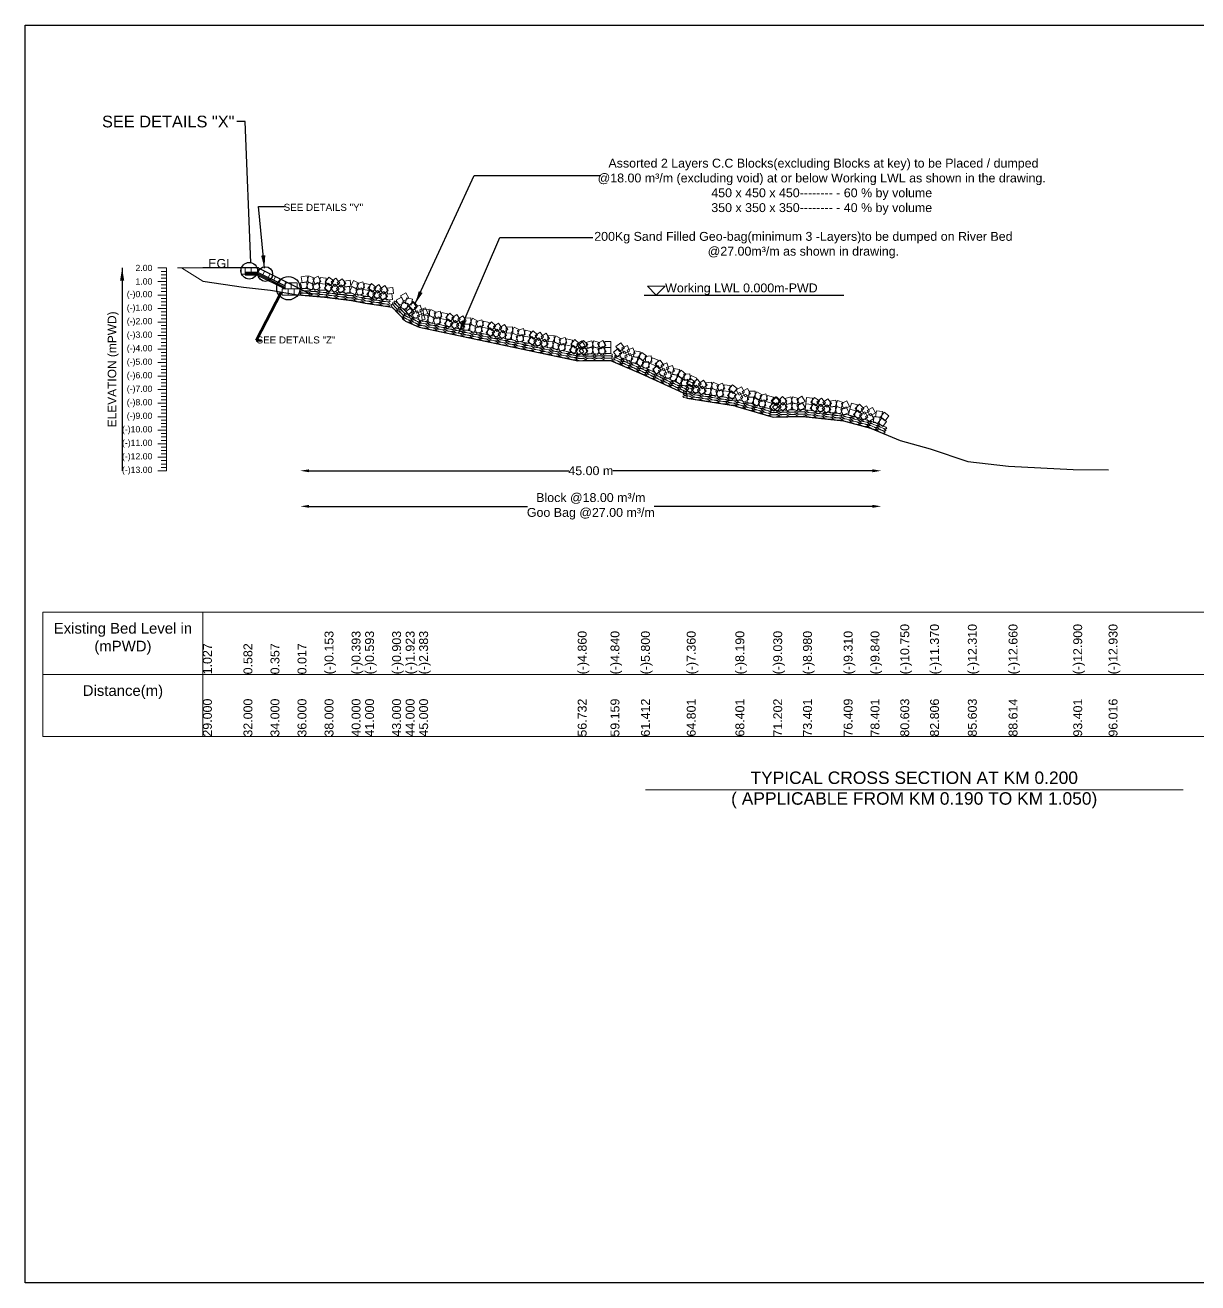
# Model space of a CAD drawing. Header units: inches. Extents: x 89000 to 1304432, y -10828 to 220529.
# Drawn here: x 179838 to 186433, y -9222 to -2151 of the extents above; entities that cross this region are included whole.
import ezdxf

# ---------------------------------------------------------------- set-up
doc = ezdxf.new("R2010")
doc.units = ezdxf.units.IN
doc.header["$LTSCALE"] = 7
doc.header["$MEASUREMENT"] = 0
for name, color, linetype, lineweight in [('Cross section Data Border', 7, 'Continuous', 9), ('Cross Section Labels', 7, 'Continuous', 9), ('Existing_Bed_Level for Xsection', 7, 'Continuous', 25), ('Long Section Labels', 7, 'Continuous', 9)]:
    doc.layers.add(name, color=color, linetype=linetype, lineweight=lineweight)
doc.styles.get("Standard").update_dxf_attribs({"font": 'arial.ttf'})
doc.dimstyles.new('Appron Lebeling Style', dxfattribs={"dimtxt": 50, "dimasz": 50, "dimexe": 0.18, "dimexo": 0.0625, "dimgap": 0.09, "dimtad": 0, "dimtih": 1, "dimtoh": 1, "dimdec": 4, "dimzin": 0, "dimdsep": 46, "dimtxsty": 'Standard', "dimcen": 0.09, "dimse1": 1, "dimse2": 1, "dimadec": 0, "dimazin": 0, "dimtfac": 1, "dimtdec": 4, "dimtofl": 0, "dimtmove": 0, "dimatfit": 3, "dimfxl": 1, "dimtolj": 1, "dimtzin": 0, "dimarcsym": 0})
doc.dimstyles.get("Standard").update_dxf_attribs({"dimtxt": 0.18, "dimasz": 0.18, "dimexe": 0.18, "dimexo": 0.0625, "dimgap": 0.09, "dimtad": 0, "dimtih": 1, "dimtoh": 1, "dimdec": 4, "dimzin": 0, "dimdsep": 46, "dimtxsty": 'Standard', "dimcen": 0.09, "dimadec": 0, "dimazin": 0, "dimtfac": 1, "dimtdec": 4, "dimtofl": 0, "dimtmove": 0, "dimatfit": 3, "dimfxl": 1, "dimtolj": 1, "dimtzin": 0, "dimarcsym": 0})

# ---------------------------------------------------------------- blocks, each defined once
blk = doc.blocks.new('*D5')
at = {"layer": 'Cross Section Labels', "color": 0, "lineweight": -2, "transparency": 16777216}
for p, q in [((181435, -4656.2), (182895.4, -4656.2)), ((184602.9, -4656.2), (183142.6, -4656.2))]:
    blk.add_line(p, q, dxfattribs=at)
at = {"layer": 'Cross Section Labels', "color": 0, "transparency": 16777216}
for points in [[(181435, -4647.9), (181435, -4664.6), (181385, -4656.2)], [(184602.9, -4647.9), (184602.9, -4664.6), (184652.9, -4656.2)]]:
    blk.add_solid(points, dxfattribs=at)
at = {"layer": 'Defpoints', "color": 0, "transparency": 16777216}
for p in [(181385, -3668.2), (184652.9, -4441.1), (184652.9, -4656.2)]:
    blk.add_point(p, dxfattribs=at)
at = {"layer": 'Cross Section Labels', "color": 0, "transparency": 16777216, "insert": (183019, -4656.2), "char_height": 50, "attachment_point": 5}
blk.add_mtext('\\A1;45.00 m', dxfattribs=at)
blk = doc.blocks.new('*D6')
at = {"layer": 'Cross Section Labels', "color": 0, "lineweight": -2, "transparency": 16777216}
for p, q in [((181435, -4856.2), (182663.4, -4856.2)), ((184602.9, -4856.2), (183374.6, -4856.2))]:
    blk.add_line(p, q, dxfattribs=at)
at = {"layer": 'Cross Section Labels', "color": 0, "transparency": 16777216}
for points in [[(181435, -4847.9), (181435, -4864.6), (181385, -4856.2)], [(184602.9, -4847.9), (184602.9, -4864.6), (184652.9, -4856.2)]]:
    blk.add_solid(points, dxfattribs=at)
at = {"layer": 'Defpoints', "color": 0, "transparency": 16777216}
for p in [(181385, -3668.2), (184652.9, -4441.1), (184652.9, -4856.2)]:
    blk.add_point(p, dxfattribs=at)
at = {"layer": 'Cross Section Labels', "color": 0, "transparency": 16777216, "insert": (183019, -4856.2), "char_height": 50, "attachment_point": 5}
blk.add_mtext('\\A1;Block @18.00 m³/m ^JGoo Bag @27.00 m³/m ', dxfattribs=at)

msp = doc.modelspace()

# ---------------------------------------------------------------- linework, layer by layer
msp.add_lwpolyline([(179837.83345, -2150.90957), (189837.83345, -2150.90957), (189837.83345, -9221.90957), (179837.83345, -9221.90957)], close=True)
at = {"color": 0, "linetype": 'Continuous', "lineweight": -3, "ltscale": 0.5}
for centre, radius in [((181098.22388, -3531.70453), 46.58127), ((181188.46095, -3550.35383), 41.34842), ((181318.54093, -3629.77191), 65.87614)]:
    msp.add_circle(centre, radius, dxfattribs=at)
at = {"layer": 'Cross section Data Border'}
msp.add_lwpolyline([(179937.83345, -5450.90957), (186819.10314, -5450.90957), (186819.10314, -6150.90957), (179937.83345, -6150.90957)], close=True, dxfattribs=at)
for points in [[(180837.83345, -5450.90957), (180837.83345, -6150.90957)], [(179937.83345, -5800.90957), (186819.10314, -5800.90957)]]:
    msp.add_lwpolyline(points, dxfattribs=at)
at = {"layer": 'Cross Section Labels'}
for p, q in [((180837.83345, -3516.22957), (180695.22889, -3516.22957)), ((180837.83345, -3590.17757), (180717.76279, -3516.22957)), ((181075.6474, -3554.22957), (181075.6474, -3550.42957))]:
    msp.add_line(p, q, dxfattribs=at)
msp.add_lwpolyline([(183387.02975, -3668.22957), (183437.02975, -3618.22957), (183337.02975, -3618.22957)], close=True, dxfattribs=at)
msp.add_lwpolyline([(183325.83345, -6450.90957), (184837.83345, -6450.90957), (186349.83345, -6450.90957)], dxfattribs=at)
at = {"layer": 'Existing_Bed_Level for Xsection'}
for points in [[(181149.42975, -3516.22957), (180837.83345, -3516.22957)], [(181453.42975, -3668.22957), (181154.24387, -3518.63663), (181149.42975, -3516.22957), (181144.0474, -3516.22957), (181075.6474, -3516.22957)], [(180837.83345, -3590.17757), (181065.83019, -3623.99757), (181217.82998, -3641.09757), (181369.82977, -3666.93757), (181521.82956, -3679.85757), (181673.82935, -3698.09757), (181749.8263, -3713.29757), (181901.82609, -3736.85757), (181977.82304, -3814.37757), (182053.82588, -3849.33757), (182945.51479, -4037.58957), (183129.95334, -4036.06957), (183301.11953, -4109.02957), (183558.7447, -4227.58957), (183558.7447, -4248.10957), (183832.34931, -4290.66957), (183832.34931, -4292.94957), (184045.18247, -4354.50957), (184212.34875, -4350.70957), (184440.96672, -4375.78957), (184592.34826, -4416.06957), (184759.66935, -4485.22957), (184927.13085, -4532.34957), (185139.66186, -4603.78957), (185368.53397, -4630.38957), (185732.34711, -4648.62957), (185931.05611, -4650.90957)], [(181075.6474, -3539.02957), (181144.0474, -3539.02957), (181299.52975, -3616.77075)], [(181075.6474, -3546.62957), (181142.25328, -3546.62957), (181299.52975, -3625.26781)], [(181075.6474, -3554.22957), (181140.45916, -3554.22957), (181299.52975, -3633.76486)], [(183318.52584, -3668.22957), (184442.7199, -3668.22957)]]:
    msp.add_lwpolyline(points, dxfattribs=at)
at = {"layer": 'Long Section Labels'}
for points in [[(180633.3814, -3516.22957), (180583.3814, -3516.22957)], [(180633.3814, -3535.22957), (180603.3814, -3535.22957)], [(180633.3814, -4656.22957), (180633.3814, -4580.22957), (180633.3814, -4504.22957), (180633.3814, -4428.22957), (180633.3814, -4352.22957), (180633.3814, -4276.22957), (180633.3814, -4200.22957), (180633.3814, -4124.22957), (180633.3814, -4048.22957), (180633.3814, -3972.22957), (180633.3814, -3896.22957), (180633.3814, -3820.22957), (180633.3814, -3744.22957), (180633.3814, -3668.22957), (180633.3814, -3592.22957), (180633.3814, -3516.22957)], [(180633.3814, -3592.22957), (180583.3814, -3592.22957)], [(180633.3814, -3554.22957), (180603.3814, -3554.22957)], [(180633.3814, -3573.22957), (180603.3814, -3573.22957)], [(180633.3814, -3668.22957), (180583.3814, -3668.22957)], [(180633.3814, -3611.22957), (180603.3814, -3611.22957)], [(180633.3814, -3630.22957), (180603.3814, -3630.22957)], [(180633.3814, -3649.22957), (180603.3814, -3649.22957)], [(180633.3814, -3744.22957), (180583.3814, -3744.22957)], [(180633.3814, -3687.22957), (180603.3814, -3687.22957)], [(180633.3814, -3706.22957), (180603.3814, -3706.22957)], [(180633.3814, -3725.22957), (180603.3814, -3725.22957)], [(180633.3814, -3763.22957), (180603.3814, -3763.22957)], [(180633.3814, -3782.22957), (180603.3814, -3782.22957)], [(180633.3814, -3801.22957), (180603.3814, -3801.22957)], [(180633.3814, -3820.22957), (180583.3814, -3820.22957)], [(180633.3814, -3839.22957), (180603.3814, -3839.22957)], [(180633.3814, -3858.22957), (180603.3814, -3858.22957)], [(180633.3814, -3877.22957), (180603.3814, -3877.22957)], [(180633.3814, -3896.22957), (180583.3814, -3896.22957)], [(180633.3814, -3915.22957), (180603.3814, -3915.22957)], [(180633.3814, -3934.22957), (180603.3814, -3934.22957)], [(180633.3814, -3953.22957), (180603.3814, -3953.22957)], [(180633.3814, -3972.22957), (180583.3814, -3972.22957)], [(180633.3814, -3991.22957), (180603.3814, -3991.22957)], [(180633.3814, -4010.22957), (180603.3814, -4010.22957)], [(180633.3814, -4029.22957), (180603.3814, -4029.22957)], [(180633.3814, -4048.22957), (180583.3814, -4048.22957)], [(180633.3814, -4067.22957), (180603.3814, -4067.22957)], [(180633.3814, -4086.22957), (180603.3814, -4086.22957)], [(180633.3814, -4124.22957), (180583.3814, -4124.22957)], [(180633.3814, -4105.22957), (180603.3814, -4105.22957)], [(180633.3814, -4143.22957), (180603.3814, -4143.22957)], [(180633.3814, -4162.22957), (180603.3814, -4162.22957)], [(180633.3814, -4200.22957), (180583.3814, -4200.22957)], [(180633.3814, -4181.22957), (180603.3814, -4181.22957)], [(180633.3814, -4219.22957), (180603.3814, -4219.22957)], [(180633.3814, -4238.22957), (180603.3814, -4238.22957)], [(180633.3814, -4276.22957), (180583.3814, -4276.22957)], [(180633.3814, -4257.22957), (180603.3814, -4257.22957)], [(180633.3814, -4295.22957), (180603.3814, -4295.22957)], [(180633.3814, -4352.22957), (180583.3814, -4352.22957)], [(180633.3814, -4314.22957), (180603.3814, -4314.22957)], [(180633.3814, -4333.22957), (180603.3814, -4333.22957)], [(180633.3814, -4371.22957), (180603.3814, -4371.22957)], [(180633.3814, -4428.22957), (180583.3814, -4428.22957)], [(180633.3814, -4390.22957), (180603.3814, -4390.22957)], [(180633.3814, -4409.22957), (180603.3814, -4409.22957)], [(180633.3814, -4447.22957), (180603.3814, -4447.22957)], [(180633.3814, -4504.22957), (180583.3814, -4504.22957)], [(180633.3814, -4466.22957), (180603.3814, -4466.22957)], [(180633.3814, -4485.22957), (180603.3814, -4485.22957)], [(180633.3814, -4523.22957), (180603.3814, -4523.22957)], [(180633.3814, -4580.22957), (180583.3814, -4580.22957)], [(180633.3814, -4542.22957), (180603.3814, -4542.22957)], [(180633.3814, -4561.22957), (180603.3814, -4561.22957)], [(180633.3814, -4656.22957), (180583.3814, -4656.22957)], [(180633.3814, -4599.22957), (180603.3814, -4599.22957)], [(180633.3814, -4618.22957), (180603.3814, -4618.22957)], [(180633.3814, -4637.22957), (180603.3814, -4637.22957)]]:
    msp.add_lwpolyline(points, dxfattribs=at)
for points in [[(181075.6474, -3516.22957), (181052.8474, -3516.22957), (181052.8474, -3550.42957), (181075.6474, -3550.42957)], [(181109.8474, -3516.22957), (181075.6474, -3516.22957), (181075.6474, -3539.02957), (181109.8474, -3539.02957)], [(181144.0474, -3516.22957), (181109.8474, -3516.22957), (181109.8474, -3539.02957), (181144.0474, -3539.02957)], [(181184.83328, -3533.93134), (181154.24387, -3518.63663), (181144.0474, -3539.02957), (181174.63681, -3554.32428)], [(181215.42269, -3549.22604), (181184.83328, -3533.93134), (181174.63681, -3554.32428), (181205.22622, -3569.61898)], [(181246.0121, -3564.52075), (181215.42269, -3549.22604), (181205.22622, -3569.61898), (181235.81563, -3584.91369)], [(181276.60151, -3579.81545), (181246.0121, -3564.52075), (181235.81563, -3584.91369), (181266.40504, -3600.20839)], [(181307.19092, -3595.11016), (181276.60151, -3579.81545), (181266.40504, -3600.20839), (181296.99445, -3615.5031)], [(181333.72975, -3599.82957), (181299.52975, -3599.82957), (181299.52975, -3634.02957), (181333.72975, -3634.02957)], [(181367.92975, -3599.82957), (181333.72975, -3599.82957), (181333.72975, -3634.02957), (181367.92975, -3634.02957)], [(181420.61723, -3594.17199), (181386.95278, -3600.20069), (181392.98148, -3633.86513), (181426.64592, -3627.83643)], [(181423.51378, -3560.09487), (181389.84934, -3566.12357), (181395.87804, -3599.78801), (181429.54248, -3593.75931)], [(181462.77051, -3606.6452), (181430.60656, -3595.02108), (181418.98243, -3627.18503), (181451.14639, -3638.80916)], [(181465.66707, -3572.56809), (181433.50311, -3560.94397), (181421.87899, -3593.10792), (181454.04295, -3604.73204)], [(181483.18214, -3597.0716), (181452.21351, -3611.58313), (181466.72504, -3642.55175), (181497.69366, -3628.04023)], [(181486.0787, -3562.99449), (181455.11007, -3577.50601), (181469.6216, -3608.47463), (181500.59022, -3593.96311)], [(181527.51754, -3607.11796), (181493.44043, -3604.2214), (181490.54387, -3638.29852), (181524.62099, -3641.19508)], [(181530.4141, -3573.04084), (181496.33699, -3570.14428), (181493.44043, -3604.2214), (181527.51754, -3607.11796)], [(181568.90993, -3622.92845), (181541.52795, -3602.43779), (181521.03729, -3629.81977), (181548.41928, -3650.31043)], [(181572.98471, -3588.97206), (181545.60272, -3568.4814), (181525.11207, -3595.86338), (181552.49405, -3616.35404)], [(181585.89563, -3572.48285), (181558.99513, -3593.60163), (181580.11391, -3620.50214), (181607.01442, -3599.38335)], [(181640.9731, -3603.439), (181619.8329, -3576.55533), (181592.94922, -3597.69553), (181614.08942, -3624.5792)], [(181665.41434, -3585.28582), (181631.56133, -3590.14525), (181636.42076, -3623.99825), (181670.27376, -3619.13883)], [(181714.7121, -3602.10405), (181684.05805, -3586.93932), (181668.89332, -3617.59337), (181699.54737, -3632.7581)], [(181736.07023, -3594.88472), (181703.6671, -3605.82442), (181714.6068, -3638.22755), (181747.00993, -3627.28786)], [(181778.99594, -3609.84938), (181745.46013, -3603.14195), (181738.7527, -3636.67776), (181772.28851, -3643.38519)], [(181812.77602, -3625.57144), (181786.11386, -3604.15255), (181764.69497, -3630.81472), (181791.35714, -3652.23361)], [(181316.62975, -3634.02957), (181282.42975, -3634.02957), (181282.42975, -3668.22957), (181316.62975, -3668.22957)], [(181350.82975, -3634.02957), (181316.62975, -3634.02957), (181316.62975, -3668.22957), (181350.82975, -3668.22957)], [(181385.02975, -3634.02957), (181350.82975, -3634.02957), (181350.82975, -3668.22957), (181385.02975, -3668.22957)], [(181581.82086, -3606.43924), (181554.92036, -3627.55802), (181576.03914, -3654.45852), (181602.93964, -3633.33974)], [(181636.89833, -3637.39539), (181615.75813, -3610.51172), (181588.87445, -3631.65191), (181610.01465, -3658.53559)], [(181661.33957, -3619.24221), (181627.48656, -3624.10163), (181632.34598, -3657.95464), (181666.19899, -3653.09522)], [(181708.00467, -3635.63986), (181677.35062, -3620.47512), (181662.18588, -3651.12917), (181692.83993, -3666.29391)], [(181729.3628, -3628.42053), (181696.95967, -3639.36023), (181707.89937, -3671.76336), (181740.3025, -3660.82366)], [(181772.28851, -3643.38519), (181738.7527, -3636.67776), (181732.04527, -3670.21356), (181765.58108, -3676.921)], [(181807.53757, -3659.36787), (181780.8754, -3637.94898), (181759.45651, -3664.61115), (181786.11868, -3686.03004)], [(181821.00713, -3643.33175), (181793.39726, -3663.5143), (181813.57981, -3691.12417), (181841.18968, -3670.94162)], [(181826.24559, -3609.53533), (181798.63572, -3629.71787), (181818.81826, -3657.32774), (181846.42813, -3637.14519)], [(181874.98906, -3676.16105), (181854.78453, -3648.56726), (181827.19074, -3668.77178), (181847.39527, -3696.36557)], [(181880.22751, -3642.36462), (181860.02298, -3614.77083), (181832.4292, -3634.97536), (181852.63372, -3662.56914)], [(181900.03928, -3658.8579), (181866.03936, -3662.55192), (181869.73338, -3696.55184), (181903.7333, -3692.85782)], [(181905.27773, -3625.06147), (181871.27781, -3628.75549), (181874.97184, -3662.75541), (181908.97175, -3659.06139)], [(181995.31147, -3686.30364), (181978.51212, -3656.51402), (181948.7225, -3673.31337), (181965.52185, -3703.103)], [(181970.8897, -3710.2456), (181954.09035, -3680.45597), (181924.30072, -3697.25533), (181941.10008, -3727.04495)], [(181992.60634, -3716.30168), (181959.66662, -3707.10306), (181950.46799, -3740.04278), (181983.40772, -3749.24141)], [(182019.66098, -3752.83391), (181995.71903, -3728.41214), (181971.29726, -3752.35409), (181995.23921, -3776.77587)], [(182017.02811, -3692.35973), (181984.08839, -3683.16111), (181974.88976, -3716.10083), (182007.82949, -3725.29945)], [(182027.2242, -3768.71021), (182007.44554, -3740.80958), (181979.54492, -3760.58823), (181999.32357, -3788.48886)], [(182041.51613, -3737.63963), (182021.73748, -3709.73901), (181993.83685, -3729.51766), (182013.6155, -3757.41828)], [(182044.08275, -3728.89196), (182020.1408, -3704.47019), (181995.71903, -3728.41214), (182019.66098, -3752.83391)], [(182058.86173, -3725.90439), (182026.78087, -3737.75591), (182038.6324, -3769.83677), (182070.71325, -3757.98524)], [(182101.79188, -3772.25968), (182089.91481, -3740.18827), (182057.8434, -3752.06533), (182069.72047, -3784.13674)], [(182044.5698, -3756.97496), (182012.48894, -3768.82648), (182024.34046, -3800.90734), (182056.42132, -3789.05582)], [(182087.49995, -3803.33026), (182075.62288, -3771.25885), (182043.55147, -3783.13591), (182055.42854, -3815.20732)], [(182102.44028, -3781.10242), (182068.29002, -3782.94616), (182070.13376, -3817.09643), (182104.28403, -3815.25268)], [(182109.50481, -3747.64001), (182075.35455, -3749.48376), (182077.19829, -3783.63402), (182111.34856, -3781.79028)], [(182142.74007, -3798.66394), (182112.24942, -3783.17331), (182096.75878, -3813.66396), (182127.24944, -3829.1546)], [(182149.8046, -3765.20154), (182119.31395, -3749.7109), (182103.82331, -3780.20156), (182134.31397, -3795.6922)], [(182164.17395, -3791.6727), (182131.65604, -3802.26637), (182142.24971, -3834.78427), (182174.76762, -3824.1906)], [(182171.23848, -3758.2103), (182138.72057, -3768.80396), (182149.31424, -3801.32187), (182181.83215, -3790.7282)], [(182206.9377, -3807.09408), (182173.4753, -3800.02955), (182166.41076, -3833.49195), (182199.87317, -3840.55648)], [(182214.00223, -3773.63168), (182180.53983, -3766.56715), (182173.4753, -3800.02955), (182206.9377, -3807.09408)], [(182244.284, -3826.04421), (182218.8233, -3803.21018), (182195.98927, -3828.67089), (182221.44997, -3851.50491)], [(182251.34853, -3792.58181), (182225.88783, -3769.74778), (182203.0538, -3795.20848), (182228.51451, -3818.04251)], [(182258.60384, -3810.76258), (182229.93954, -3829.41728), (182248.59424, -3858.08158), (182277.25854, -3839.42688)], [(182265.66837, -3777.30018), (182237.00407, -3795.95488), (182255.65877, -3824.61918), (182284.32307, -3805.96447)], [(182310.72492, -3846.47257), (182292.0474, -3817.82313), (182263.39796, -3836.50065), (182282.07548, -3865.15009)], [(182317.78945, -3813.01016), (182299.11193, -3784.36073), (182270.46249, -3803.03825), (182289.14001, -3831.68769)], [(182343.74163, -3797.09173), (182309.59137, -3798.93548), (182311.43511, -3833.08574), (182345.58538, -3831.242)], [(182384.04142, -3814.65326), (182353.55077, -3799.16262), (182338.06013, -3829.65328), (182368.55079, -3845.14392)], [(182405.4753, -3807.66201), (182372.95739, -3818.25568), (182383.55106, -3850.77359), (182416.06897, -3840.17992)], [(182448.23905, -3823.0834), (182414.77665, -3816.01887), (182407.71212, -3849.48127), (182441.17452, -3856.5458)], [(182336.6771, -3830.55414), (182302.52684, -3832.39788), (182304.37058, -3866.54815), (182338.52085, -3864.7044)], [(182376.97689, -3848.11566), (182346.48624, -3832.62503), (182330.9956, -3863.11568), (182361.48626, -3878.60632)], [(182398.41077, -3841.12442), (182365.89286, -3851.71809), (182376.48653, -3884.23599), (182409.00444, -3873.64232)], [(182441.17452, -3856.5458), (182407.71212, -3849.48127), (182400.64758, -3882.94367), (182434.10999, -3890.0082)], [(182478.52082, -3875.49593), (182453.06011, -3852.6619), (182430.22609, -3878.12261), (182455.68679, -3900.95663)], [(182485.58535, -3842.03352), (182460.12465, -3819.1995), (182437.29062, -3844.6602), (182462.75132, -3867.49423)], [(182492.84066, -3860.2143), (182464.17636, -3878.869), (182482.83106, -3907.5333), (182511.49536, -3888.8786)], [(182499.90519, -3826.75189), (182471.24089, -3845.4066), (182489.89559, -3874.0709), (182518.55989, -3855.41619)], [(182544.96174, -3895.92429), (182526.28422, -3867.27485), (182497.63478, -3885.95237), (182516.3123, -3914.60181)], [(182552.02627, -3862.46188), (182533.34875, -3833.81245), (182504.69931, -3852.48997), (182523.37683, -3881.13941)], [(182570.91392, -3880.00586), (182536.76366, -3881.8496), (182538.6074, -3915.99987), (182572.75767, -3914.15612)], [(182577.97845, -3846.54345), (182543.82819, -3848.3872), (182545.67193, -3882.53746), (182579.8222, -3880.69372)], [(182611.21371, -3897.56738), (182580.72306, -3882.07674), (182565.23242, -3912.5674), (182595.72307, -3928.05804)], [(182618.27824, -3864.10498), (182587.78759, -3848.61434), (182572.29695, -3879.105), (182602.78761, -3894.59564)], [(182639.71212, -3857.11373), (182607.19421, -3867.7074), (182617.78788, -3900.22531), (182650.30579, -3889.63164)], [(182682.47587, -3872.53512), (182649.01347, -3865.47058), (182641.94893, -3898.93299), (182675.41134, -3905.99752)], [(182719.82217, -3891.48524), (182694.36147, -3868.65122), (182671.52744, -3894.11192), (182696.98814, -3916.94595)], [(182734.14201, -3876.20361), (182705.47771, -3894.85832), (182724.13241, -3923.52262), (182752.79671, -3904.86791)], [(182786.26309, -3911.9136), (182767.58557, -3883.26417), (182738.93613, -3901.94169), (182757.61365, -3930.59112)], [(182632.64759, -3890.57614), (182600.12968, -3901.1698), (182610.72335, -3933.68771), (182643.24125, -3923.09404)], [(182675.41134, -3905.99752), (182641.94893, -3898.93299), (182634.8844, -3932.39539), (182668.34681, -3939.45992)], [(182712.75764, -3924.94765), (182687.29693, -3902.11362), (182664.46291, -3927.57432), (182689.92361, -3950.40835)], [(182727.07747, -3909.66602), (182698.41317, -3928.32072), (182717.06788, -3956.98502), (182745.73218, -3938.33032)], [(182779.19856, -3945.376), (182760.52104, -3916.72657), (182731.8716, -3935.40409), (182750.54912, -3964.05353)], [(182805.15074, -3929.45757), (182771.00048, -3931.30132), (182772.84422, -3965.45158), (182806.99449, -3963.60784)], [(182812.21527, -3895.99517), (182778.06501, -3897.83892), (182779.90875, -3931.98918), (182814.05902, -3930.14544)], [(182845.45053, -3947.0191), (182814.95987, -3931.52846), (182799.46924, -3962.01912), (182829.95989, -3977.50976)], [(182852.51506, -3913.5567), (182822.02441, -3898.06606), (182806.53377, -3928.55672), (182837.02443, -3944.04735)], [(182866.88441, -3940.02785), (182834.3665, -3950.62152), (182844.96017, -3983.13943), (182877.47807, -3972.54576)], [(182873.94894, -3906.56545), (182841.43103, -3917.15912), (182852.0247, -3949.67703), (182884.54261, -3939.08336)], [(182909.64816, -3955.44924), (182876.18575, -3948.38471), (182869.12122, -3981.84711), (182902.58363, -3988.91164)], [(182916.71269, -3921.98683), (182883.25029, -3914.9223), (182876.18575, -3948.38471), (182909.64816, -3955.44924)], [(182946.99446, -3974.39937), (182921.53375, -3951.56534), (182898.69973, -3977.02604), (182924.16043, -3999.86007)], [(182954.05899, -3940.93696), (182928.59828, -3918.10294), (182905.76426, -3943.56364), (182931.22496, -3966.39766)], [(182961.31429, -3959.11773), (182932.64999, -3977.77244), (182951.3047, -4006.43674), (182979.969, -3987.78203)], [(182968.37883, -3925.65533), (182939.71453, -3944.31003), (182958.36923, -3972.97433), (182987.03353, -3954.31963)], [(183002.39319, -3947.04814), (182978.00213, -3923.07491), (182954.0289, -3947.46598), (182978.41996, -3971.43921)], [(183002.67503, -3981.24698), (182978.28397, -3957.27375), (182954.31074, -3981.66482), (182978.70181, -4005.63805)], [(183024.32419, -3925.93075), (182991.36542, -3935.06091), (183000.49558, -3968.01968), (183033.45435, -3958.88952)], [(183067.45396, -3934.43385), (183034.3492, -3925.84814), (183025.76348, -3958.9529), (183058.86825, -3967.53862)], [(183086.8879, -3923.00535), (183057.40138, -3940.3312), (183074.72722, -3969.81772), (183104.21375, -3952.49187)], [(183087.16974, -3957.20419), (183057.68322, -3974.53004), (183075.00906, -4004.01656), (183104.49559, -3986.69071)], [(183131.9649, -3928.88936), (183097.76606, -3929.1712), (183098.0479, -3963.37004), (183132.24674, -3963.08819)], [(183207.60546, -3964.44957), (183187.04816, -3937.11759), (183159.71618, -3957.6749), (183180.27348, -3985.00688)], [(183224.61336, -3952.23002), (183192.87935, -3964.98119), (183205.63051, -3996.7152), (183237.36453, -3983.96404)], [(183024.60603, -3960.12959), (182991.64726, -3969.25975), (183000.77742, -4002.21852), (183033.73619, -3993.08836)], [(183067.7358, -3968.63269), (183034.63104, -3960.04697), (183026.04532, -3993.15174), (183059.15009, -4001.73746)], [(183132.24674, -3963.08819), (183098.0479, -3963.37004), (183098.32974, -3997.56887), (183132.52858, -3997.28703)], [(183194.19509, -3995.91069), (183173.63778, -3968.57871), (183146.3058, -3989.13602), (183166.86311, -4016.468)], [(183211.20299, -3983.69114), (183179.46897, -3996.4423), (183192.22014, -4028.17632), (183223.95415, -4015.42515)], [(183255.42282, -4028.81781), (183242.64639, -3997.09396), (183210.92253, -4009.8704), (183223.69897, -4041.59425)], [(183268.83319, -3997.3567), (183256.05676, -3965.63285), (183224.33291, -3978.40928), (183237.10934, -4010.13313)], [(183283.96621, -4018.22597), (183250.10528, -4013.42207), (183245.30138, -4047.283), (183279.16231, -4052.0869)], [(183297.37658, -3986.76485), (183263.51565, -3981.96095), (183258.71175, -4015.82188), (183292.57268, -4020.62578)], [(183320.1027, -4043.25863), (183293.18868, -4022.15707), (183272.08712, -4049.07108), (183299.00113, -4070.17265)], [(183333.51307, -4011.79752), (183306.59906, -3990.69595), (183285.4975, -4017.60997), (183312.41151, -4038.71153)], [(183358.70849, -4010.6833), (183324.65216, -4013.81482), (183327.78368, -4047.87115), (183361.84001, -4044.73963)], [(183396.99684, -4035.18962), (183365.92887, -4020.89203), (183351.63128, -4051.96), (183382.69925, -4066.25759)], [(183344.4109, -4041.75127), (183310.35457, -4044.88279), (183313.48609, -4078.93912), (183347.54242, -4075.8076)], [(183382.69925, -4066.25759), (183351.63128, -4051.96), (183337.33369, -4083.02798), (183368.40166, -4097.32557)], [(183414.92334, -4093.0057), (183395.14977, -4065.10148), (183367.24554, -4084.87505), (183387.01911, -4112.77927)], [(183429.22093, -4061.93773), (183409.44736, -4034.0335), (183381.54313, -4053.80707), (183401.3167, -4081.7113)], [(183432.27108, -4081.27362), (183400.18807, -4093.11929), (183412.03375, -4125.20231), (183444.11676, -4113.35663)], [(183446.56867, -4050.20564), (183414.48566, -4062.05132), (183426.33133, -4094.13434), (183458.41435, -4082.28866)], [(183475.19279, -4127.63673), (183463.32156, -4095.56315), (183431.24799, -4107.43438), (183443.11921, -4139.50795)], [(183489.49037, -4096.56875), (183477.61915, -4064.49518), (183445.54558, -4076.36641), (183457.4168, -4108.43998)], [(183518.32278, -4086.791), (183484.61178, -4081.02834), (183478.84912, -4114.73934), (183512.56012, -4120.502)], [(183553.7345, -4112.83885), (183527.43002, -4090.98218), (183505.57334, -4117.28667), (183531.87783, -4139.14334)], [(183504.02519, -4117.85897), (183470.31419, -4112.09631), (183464.55153, -4145.80731), (183498.26253, -4151.56998)], [(183539.43691, -4143.90682), (183513.13243, -4122.05015), (183491.27575, -4148.35464), (183517.58024, -4170.21131)], [(183561.88671, -4141.8344), (183527.83038, -4144.96592), (183530.9619, -4179.02224), (183565.01823, -4175.89073)], [(183576.1843, -4110.76642), (183542.12797, -4113.89794), (183545.25949, -4147.95427), (183579.31582, -4144.82275)], [(183599.88085, -4191.62819), (183573.23024, -4170.19491), (183551.79697, -4196.84552), (183578.44757, -4218.27879)], [(183600.17506, -4166.34072), (183569.10709, -4152.04313), (183554.8095, -4183.1111), (183585.87747, -4197.40869)], [(183605.13754, -4157.83459), (183578.48693, -4136.40132), (183557.05366, -4163.05192), (183583.70426, -4184.48519)], [(183614.47265, -4135.27274), (183583.40468, -4120.97516), (183569.10709, -4152.04313), (183600.17506, -4166.34072)], [(183618.61575, -4141.80575), (183590.995, -4161.97339), (183611.16264, -4189.59415), (183638.7834, -4169.42651)], [(183672.57995, -4174.66417), (183652.39032, -4147.05948), (183624.78563, -4167.24911), (183644.97526, -4194.8538)], [(183697.63951, -4157.37455), (183663.6376, -4161.05022), (183667.31327, -4195.05212), (183701.31518, -4191.37645)], [(183738.82453, -4172.74577), (183707.54572, -4158.91549), (183693.71545, -4190.19429), (183724.99425, -4204.02457)], [(183759.85187, -4164.61316), (183727.95003, -4176.93843), (183740.27529, -4208.84028), (183772.17714, -4196.51501)], [(183613.35906, -4175.59935), (183585.7383, -4195.76699), (183605.90595, -4223.38774), (183633.5267, -4203.2201)], [(183667.32326, -4208.45777), (183647.13363, -4180.85308), (183619.52894, -4201.04271), (183639.71857, -4228.6474)], [(183692.38281, -4191.16814), (183658.38091, -4194.84382), (183662.05658, -4228.84572), (183696.05848, -4225.17005)], [(183733.56783, -4206.53936), (183702.28903, -4192.70909), (183688.45875, -4223.98789), (183719.73755, -4237.81816)], [(183754.59518, -4198.40676), (183722.69333, -4210.73203), (183735.0186, -4242.63387), (183766.92045, -4230.30861)], [(183798.12563, -4211.50856), (183764.33203, -4206.25187), (183759.07534, -4240.04546), (183792.86894, -4245.30216)], [(183803.38232, -4177.71496), (183769.58873, -4172.45827), (183764.33203, -4206.25187), (183798.12563, -4211.50856)], [(183836.43602, -4228.42504), (183809.78542, -4206.99176), (183788.35214, -4233.64237), (183815.00275, -4255.07564)], [(183841.69272, -4194.63144), (183815.04211, -4173.19817), (183793.60884, -4199.84877), (183820.25944, -4221.28205)], [(183857.51472, -4216.90442), (183827.55802, -4233.40402), (183844.05762, -4263.36071), (183874.01431, -4246.86111)], [(183867.01724, -4184.05108), (183837.06055, -4200.55067), (183853.56014, -4230.50736), (183883.51683, -4214.00777)], [(183906.87301, -4256.34513), (183890.34956, -4226.40159), (183860.40602, -4242.92504), (183876.92946, -4272.86858)], [(183916.37553, -4223.49179), (183899.85208, -4193.54825), (183869.90854, -4210.07169), (183886.43198, -4240.01524)], [(183933.92398, -4242.37528), (183899.73052, -4241.70648), (183899.06172, -4275.89993), (183933.25518, -4276.56874)], [(183943.4265, -4209.52193), (183909.23304, -4208.85313), (183908.56424, -4243.04659), (183942.7577, -4243.71539)], [(183982.32801, -4229.99517), (183953.0571, -4212.30749), (183935.36942, -4241.5784), (183964.64033, -4259.26608)], [(184004.21737, -4224.59663), (183971.00938, -4232.77399), (183979.18674, -4265.98198), (184012.39474, -4257.80462)], [(184045.73333, -4243.11642), (184012.87999, -4233.6139), (184003.37747, -4266.46724), (184036.23081, -4275.96976)], [(184081.58736, -4264.75764), (184057.87203, -4240.11574), (184033.23013, -4263.83106), (184056.94546, -4288.47296)], [(184063.46883, -4239.82133), (184039.83177, -4264.53831), (184064.54875, -4288.17537), (184088.18581, -4263.45839)], [(184122.37654, -4262.66191), (184097.64075, -4239.04454), (184074.02337, -4263.78033), (184098.75917, -4287.39771)], [(184143.99932, -4241.22904), (184111.17628, -4250.8357), (184120.78293, -4283.65874), (184153.60597, -4274.05209)], [(184187.24775, -4249.10645), (184154.02208, -4241.00121), (184145.91684, -4274.22687), (184179.1425, -4282.33212)], [(184206.51409, -4237.39762), (184177.28165, -4255.14881), (184195.03283, -4284.38125), (184224.26527, -4266.63006)], [(183972.82549, -4262.84851), (183943.55458, -4245.16083), (183925.8669, -4274.43175), (183955.13781, -4292.11942)], [(183994.71485, -4257.44997), (183961.50686, -4265.62733), (183969.68422, -4298.83533), (184002.89221, -4290.65796)], [(184036.23081, -4275.96976), (184003.37747, -4266.46724), (183993.87495, -4299.32058), (184026.72829, -4308.8231)], [(184072.08483, -4297.61098), (184048.36951, -4272.96908), (184023.72761, -4296.68441), (184047.44293, -4321.32631)], [(184064.24606, -4274.01249), (184040.609, -4298.72947), (184065.32598, -4322.36654), (184088.96304, -4297.64956)], [(184123.15377, -4296.85308), (184098.41798, -4273.2357), (184074.8006, -4297.9715), (184099.5364, -4321.58887)], [(184144.77655, -4275.42021), (184111.9535, -4285.02687), (184121.56016, -4317.84991), (184154.3832, -4308.24325)], [(184188.02498, -4283.29762), (184154.79931, -4275.19237), (184146.69406, -4308.41804), (184179.91973, -4316.52329)], [(184207.29132, -4271.58879), (184178.05888, -4289.33997), (184195.81006, -4318.57241), (184225.0425, -4300.82123)], [(184261.82478, -4282.73951), (184227.82874, -4279.01006), (184224.09928, -4313.0061), (184258.09533, -4316.73556)], [(184265.55424, -4248.74347), (184231.55819, -4245.01401), (184227.82874, -4279.01006), (184261.82478, -4282.73951)], [(184300.85814, -4297.91351), (184273.26932, -4277.7022), (184253.05801, -4305.29102), (184280.64683, -4325.50233)], [(184304.5876, -4263.91747), (184276.99878, -4243.70615), (184256.78747, -4271.29497), (184284.37629, -4291.50628)], [(184313.60082, -4281.29394), (184286.91634, -4302.68503), (184308.30743, -4329.3695), (184334.99191, -4307.97842)], [(184317.33028, -4247.29789), (184290.6458, -4268.68898), (184312.03689, -4295.37346), (184338.72136, -4273.98237)], [(184368.99005, -4311.68873), (184347.57772, -4285.0213), (184320.91029, -4306.43363), (184342.32262, -4333.10106)], [(184372.71951, -4277.69269), (184351.30718, -4251.02525), (184324.63974, -4272.43758), (184346.05207, -4299.10502)], [(184393.24554, -4293.28809), (184359.44367, -4298.49131), (184364.64689, -4332.29318), (184398.44876, -4327.08996)], [(184396.97499, -4259.29204), (184363.17312, -4264.49527), (184368.37635, -4298.29714), (184402.17822, -4293.09391)], [(184435.08102, -4306.78893), (184403.2111, -4294.38134), (184390.80351, -4326.25125), (184422.67342, -4338.65885)], [(184438.81048, -4272.79289), (184406.94056, -4260.38529), (184394.53296, -4292.25521), (184426.40288, -4304.6628)], [(184455.72078, -4297.71761), (184424.40637, -4311.46708), (184438.15584, -4342.78149), (184469.47025, -4329.03202)], [(184459.45023, -4263.72156), (184428.13583, -4277.47104), (184441.8853, -4308.78544), (184473.1997, -4295.03597)], [(184509.18587, -4318.44289), (184476.13584, -4309.64885), (184467.34179, -4342.69888), (184500.39183, -4351.49292)], [(184517.97991, -4285.39285), (184484.92988, -4276.59881), (184476.13584, -4309.64885), (184509.18587, -4318.44289)], [(184554.29089, -4306.25827), (184530.05129, -4282.1319), (184505.92492, -4306.3715), (184530.16452, -4330.49788)], [(184569.38557, -4291.7415), (184539.79052, -4308.8813), (184556.93031, -4338.47636), (184586.52537, -4321.33656)], [(184619.58036, -4330.11199), (184602.417, -4300.53059), (184572.8356, -4317.69395), (184589.99896, -4347.27535)], [(184545.49685, -4339.30831), (184521.25725, -4315.18194), (184497.13088, -4339.42154), (184521.37048, -4363.54791)], [(184560.59153, -4324.79154), (184530.99648, -4341.93134), (184548.13627, -4371.52639), (184577.73133, -4354.3866)], [(184610.78632, -4363.16203), (184593.62296, -4333.58063), (184564.04156, -4350.74399), (184581.20492, -4380.32539)], [(184646.0095, -4355.14175), (184612.09786, -4350.70993), (184607.66605, -4384.62157), (184641.57768, -4389.05338)], [(184659.07362, -4323.53528), (184625.16199, -4319.10347), (184620.73017, -4353.0151), (184654.64181, -4357.44692)], [(184682.41867, -4379.77613), (184655.27458, -4358.97135), (184634.46981, -4386.11544), (184661.61389, -4406.92021)], [(184695.48279, -4348.16966), (184668.33871, -4327.36488), (184647.53393, -4354.50897), (184674.67802, -4375.31374)]]:
    msp.add_lwpolyline(points, close=True, dxfattribs=at)
for centre, major_axis in [((181410.7788, -3663.93495), (25.20192, -2.14217)), ((181411.87305, -3651.06137), (25.20192, -2.14217)), ((181412.96731, -3638.18779), (25.20192, -2.14217)), ((181461.18264, -3668.21928), (25.20192, -2.14217)), ((181462.2769, -3655.34571), (25.20192, -2.14217)), ((181463.37115, -3642.47213), (25.20192, -2.14217)), ((181511.58648, -3672.50362), (25.20192, -2.14217)), ((181512.68074, -3659.63004), (25.20192, -2.14217)), ((181513.775, -3646.75646), (25.20192, -2.14217)), ((181562.07253, -3678.18039), (25.11263, -3.01352)), ((181563.61189, -3665.35242), (25.11263, -3.01352)), ((181565.15125, -3652.52445), (25.11263, -3.01352)), ((181612.2978, -3684.20743), (25.11263, -3.01352)), ((181613.83716, -3671.37946), (25.11263, -3.01352)), ((181615.37652, -3658.55149), (25.11263, -3.01352)), ((181664.06243, -3677.4065), (25.11263, -3.01352)), ((181665.60179, -3664.57854), (25.11263, -3.01352)), ((181717.84095, -3673.96053), (24.80159, -4.96052)), ((181766.14445, -3683.14119), (24.99434, -3.87413)), ((181662.52307, -3690.23447), (25.11263, -3.01352)), ((181712.77311, -3699.29869), (24.80159, -4.96052)), ((181715.30703, -3686.62961), (24.80159, -4.96052)), ((181762.18651, -3708.67627), (24.99434, -3.87413)), ((181764.16548, -3695.90873), (24.99434, -3.87413)), ((181812.17518, -3716.42452), (24.99434, -3.87413)), ((181814.15415, -3703.65698), (24.99434, -3.87413)), ((181816.13312, -3690.88944), (24.99434, -3.87413)), ((181862.16385, -3724.17278), (24.99434, -3.87413)), ((181864.14282, -3711.40524), (24.99434, -3.87413)), ((181866.1218, -3698.6377), (24.99434, -3.87413)), ((181913.05354, -3739.08222), (17.7064, -18.06126)), ((181922.27954, -3730.03748), (17.7064, -18.06126)), ((181931.50555, -3720.99274), (17.7064, -18.06126)), ((181957.69235, -3766.15999), (17.7064, -18.06126)), ((181966.91836, -3757.11525), (17.7064, -18.06126)), ((181948.46635, -3775.20473), (17.7064, -18.06126)), ((181982.39543, -3809.37014), (22.97842, -10.56968)), ((181987.7946, -3797.63237), (22.97842, -10.56968)), ((181993.19378, -3785.8946), (22.97842, -10.56968)), ((182028.35226, -3830.5095), (22.97842, -10.56968)), ((182033.75144, -3818.77172), (22.97842, -10.56968)), ((182039.15061, -3807.03395), (22.97842, -10.56968)), ((182079.65056, -3821.77766), (24.74731, -5.22461)), ((182074.31291, -3847.06037), (24.74731, -5.22461)), ((182076.98173, -3834.41902), (24.74731, -5.22461)), ((182123.80752, -3857.5096), (24.74731, -5.22461)), ((182126.47635, -3844.86824), (24.74731, -5.22461)), ((182129.14517, -3832.22689), (24.74731, -5.22461)), ((182173.30213, -3867.95882), (24.74731, -5.22461)), ((182175.97096, -3855.31747), (24.74731, -5.22461)), ((182178.63978, -3842.67612), (24.74731, -5.22461)), ((182222.79675, -3878.40805), (24.74731, -5.22461)), ((182225.46557, -3865.7667), (24.74731, -5.22461)), ((182228.13439, -3853.12535), (24.74731, -5.22461)), ((182272.29136, -3888.85728), (24.74731, -5.22461)), ((182274.96018, -3876.21592), (24.74731, -5.22461)), ((182277.629, -3863.57457), (24.74731, -5.22461)), ((182324.45479, -3886.66515), (24.74731, -5.22461)), ((182327.12362, -3874.0238), (24.74731, -5.22461)), ((182373.9494, -3897.11438), (24.74731, -5.22461)), ((182376.61823, -3884.47303), (24.74731, -5.22461)), ((182426.11284, -3894.92225), (24.74731, -5.22461)), ((182321.78597, -3899.3065), (24.74731, -5.22461)), ((182371.28058, -3909.75573), (24.74731, -5.22461)), ((182420.77519, -3920.20496), (24.74731, -5.22461)), ((182423.44402, -3907.5636), (24.74731, -5.22461)), ((182470.26981, -3930.65418), (24.74731, -5.22461)), ((182472.93863, -3918.01283), (24.74731, -5.22461)), ((182475.60745, -3905.37148), (24.74731, -5.22461)), ((182519.76442, -3941.10341), (24.74731, -5.22461)), ((182522.43324, -3928.46206), (24.74731, -5.22461)), ((182525.10206, -3915.82071), (24.74731, -5.22461)), ((182569.25903, -3951.55264), (24.74731, -5.22461)), ((182571.92785, -3938.91128), (24.74731, -5.22461)), ((182574.59667, -3926.26993), (24.74731, -5.22461)), ((182618.75364, -3962.00186), (24.74731, -5.22461)), ((182621.42246, -3949.36051), (24.74731, -5.22461)), ((182624.09129, -3936.71916), (24.74731, -5.22461)), ((182670.91707, -3959.80974), (24.74731, -5.22461)), ((182673.5859, -3947.16839), (24.74731, -5.22461)), ((182723.08051, -3957.61761), (24.74731, -5.22461)), ((182772.57512, -3968.06684), (24.74731, -5.22461)), ((182668.24825, -3972.45109), (24.74731, -5.22461)), ((182717.74286, -3982.90032), (24.74731, -5.22461)), ((182720.41169, -3970.25896), (24.74731, -5.22461)), ((182767.23748, -3993.34954), (24.74731, -5.22461)), ((182769.9063, -3980.70819), (24.74731, -5.22461)), ((182816.73209, -4003.79877), (24.74731, -5.22461)), ((182819.40091, -3991.15742), (24.74731, -5.22461)), ((182822.06973, -3978.51607), (24.74731, -5.22461)), ((182866.2267, -4014.248), (24.74731, -5.22461)), ((182868.89552, -4001.60664), (24.74731, -5.22461)), ((182871.56434, -3988.96529), (24.74731, -5.22461)), ((182915.72131, -4024.69722), (24.74731, -5.22461)), ((182918.39013, -4012.05587), (24.74731, -5.22461)), ((182921.05896, -3999.41452), (24.74731, -5.22461)), ((182964.01954, -4005.13597), (25.29194, 0.20844)), ((182964.12601, -4018.05554), (25.29194, 0.20844)), ((182964.23249, -4030.9751), (25.29194, 0.20844)), ((183014.60342, -4004.7191), (25.29194, 0.20844)), ((183014.7099, -4017.63866), (25.29194, 0.20844)), ((183014.81637, -4030.55822), (25.29194, 0.20844)), ((183065.1873, -4004.30223), (25.29194, 0.20844)), ((183065.29378, -4017.22179), (25.29194, 0.20844)), ((183065.40025, -4030.14135), (25.29194, 0.20844)), ((183115.77119, -4003.88535), (25.29194, 0.20844)), ((183115.87766, -4016.80492), (25.29194, 0.20844)), ((183115.98413, -4029.72448), (25.29194, 0.20844)), ((183171.28509, -4032.62018), (23.26724, -9.91772)), ((183176.35123, -4020.73487), (23.26724, -9.91772)), ((183222.88571, -4040.57031), (23.26724, -9.91772)), ((183166.21894, -4044.50549), (23.26724, -9.91772)), ((183212.75343, -4064.34093), (23.26724, -9.91772)), ((183217.81957, -4052.45562), (23.26724, -9.91772)), ((183259.28792, -4084.17636), (23.26724, -9.91772)), ((183264.35406, -4072.29105), (23.26724, -9.91772)), ((183269.4202, -4060.40574), (23.26724, -9.91772)), ((183305.96287, -4104.14725), (22.97649, -10.57386)), ((183311.36418, -4092.41046), (22.97649, -10.57386)), ((183316.76549, -4080.67367), (22.97649, -10.57386)), ((183357.31717, -4113.55818), (22.97649, -10.57386)), ((183362.71848, -4101.82139), (22.97649, -10.57386)), ((183351.91586, -4125.29497), (22.97649, -10.57386)), ((183397.86884, -4146.4427), (22.97649, -10.57386)), ((183403.27015, -4134.70591), (22.97649, -10.57386)), ((183408.67146, -4122.96912), (22.97649, -10.57386)), ((183443.82182, -4167.59042), (22.97649, -10.57386)), ((183449.22314, -4155.85363), (22.97649, -10.57386)), ((183454.62445, -4144.11684), (22.97649, -10.57386)), ((183495.17612, -4177.00135), (22.97649, -10.57386)), ((183500.57743, -4165.26456), (22.97649, -10.57386)), ((183489.77481, -4188.73814), (22.97649, -10.57386)), ((183535.72779, -4209.88586), (22.97649, -10.57386)), ((183541.1291, -4198.14907), (22.97649, -10.57386)), ((183546.53041, -4186.41228), (22.97649, -10.57386)), ((183561.47217, -4241.99615), (24.99224, -3.88762)), ((183563.45803, -4229.22968), (24.99224, -3.88762)), ((183565.44389, -4216.46321), (24.99224, -3.88762)), ((183611.45665, -4249.77138), (24.99224, -3.88762)), ((183613.44251, -4237.00491), (24.99224, -3.88762)), ((183615.42837, -4224.23844), (24.99224, -3.88762)), ((183663.427, -4244.78015), (24.99224, -3.88762)), ((183665.41286, -4232.01368), (24.99224, -3.88762)), ((183715.39734, -4239.78891), (24.99224, -3.88762)), ((183765.38183, -4247.56414), (24.99224, -3.88762)), ((183661.44113, -4257.54662), (24.99224, -3.88762)), ((183711.42562, -4265.32185), (24.99224, -3.88762)), ((183713.41148, -4252.55538), (24.99224, -3.88762)), ((183761.4101, -4273.09708), (24.99224, -3.88762)), ((183763.39597, -4260.33061), (24.99224, -3.88762)), ((183811.39459, -4280.87232), (24.99224, -3.88762)), ((183813.38045, -4268.10585), (24.99224, -3.88762)), ((183815.36631, -4255.33938), (24.99224, -3.88762)), ((183859.21076, -4293.9942), (24.29687, -7.02764)), ((183862.8006, -4281.58294), (24.29687, -7.02764)), ((183866.39044, -4269.17168), (24.29687, -7.02764)), ((183907.8045, -4308.04949), (24.29687, -7.02764)), ((183911.39434, -4295.63822), (24.29687, -7.02764)), ((183914.98418, -4283.22696), (24.29687, -7.02764)), ((183956.39824, -4322.10477), (24.29687, -7.02764)), ((183959.98809, -4309.69351), (24.29687, -7.02764)), ((183963.57793, -4297.28225), (24.29687, -7.02764)), ((184008.58183, -4323.74879), (24.29687, -7.02764)), ((184012.17167, -4311.33753), (24.29687, -7.02764)), ((184152.47093, -4319.76236), (25.28627, 0.5748)), ((184203.04347, -4318.61275), (25.28627, 0.5748)), ((184004.99199, -4336.16006), (24.29687, -7.02764)), ((184051.32586, -4322.06158), (25.28627, 0.5748)), ((184051.61948, -4334.97824), (25.28627, 0.5748)), ((184051.9131, -4347.8949), (25.28627, 0.5748)), ((184101.89839, -4320.91197), (25.28627, 0.5748)), ((184102.19201, -4333.82863), (25.28627, 0.5748)), ((184102.48563, -4346.7453), (25.28627, 0.5748)), ((184152.76455, -4332.67903), (25.28627, 0.5748)), ((184153.05817, -4345.59569), (25.28627, 0.5748)), ((184203.33708, -4331.52942), (25.28627, 0.5748)), ((184203.6307, -4344.44608), (25.28627, 0.5748)), ((184254.81481, -4348.86946), (25.14196, -2.75814)), ((184256.22372, -4336.02651), (25.14196, -2.75814)), ((184257.63262, -4323.18356), (25.14196, -2.75814)), ((184305.09874, -4354.38574), (25.14196, -2.75814)), ((184306.50765, -4341.54279), (25.14196, -2.75814)), ((184307.91655, -4328.69984), (25.14196, -2.75814)), ((184355.38267, -4359.90202), (25.14196, -2.75814)), ((184356.79158, -4347.05907), (25.14196, -2.75814)), ((184358.20048, -4334.21612), (25.14196, -2.75814)), ((184405.6666, -4365.4183), (25.14196, -2.75814)), ((184407.07551, -4352.57535), (25.14196, -2.75814)), ((184408.48441, -4339.7324), (25.14196, -2.75814)), ((184456.50982, -4373.24055), (24.44234, -6.50368)), ((184459.83201, -4360.75498), (24.44234, -6.50368)), ((184463.15421, -4348.26941), (24.44234, -6.50368)), ((184505.39449, -4386.24791), (24.44234, -6.50368)), ((184508.71669, -4373.76234), (24.44234, -6.50368)), ((184512.03888, -4361.27677), (24.44234, -6.50368)), ((184557.60136, -4386.76971), (24.44234, -6.50368)), ((184560.92356, -4374.28414), (24.44234, -6.50368)), ((184613.44123, -4389.83764), (23.37474, -9.66164)), ((184554.27917, -4399.25528), (24.44234, -6.50368)), ((184603.57056, -4413.71808), (23.37474, -9.66164)), ((184608.5059, -4401.77786), (23.37474, -9.66164)), ((184650.32004, -4433.04137), (23.37474, -9.66164)), ((184655.25537, -4421.10115), (23.37474, -9.66164)), ((184660.19071, -4409.16093), (23.37474, -9.66164))]:
    msp.add_ellipse(centre, major_axis=major_axis, ratio=0.255, dxfattribs=at)

# ---------------------------------------------------------------- texts
at = {"color": 0, "linetype": 'Continuous', "lineweight": -3, "ltscale": 0.5}
for s, insert, char_height, attachment_point in [('SEE DETAILS "X"', (180270.06504, -2659.79775), 65.8288233, 1), ('SEE DETAILS "Y"', (181738.61029, -3155.41583), 39.497294, 3), ('SEE DETAILS "Z"', (181583.28268, -3900.89238), 39.497294, 3)]:
    msp.add_mtext(s, dxfattribs=dict(at, insert=insert, char_height=char_height, attachment_point=attachment_point))
at = {"layer": 'Cross section Data Border', "char_height": 60, "width": 800, "attachment_point": 5}
for s, insert in [('Existing Bed Level in (mPWD)', (180387.83345, -5600.90957)), ('Distance(m)', (180387.83345, -5900.90957))]:
    msp.add_mtext(s, dxfattribs=dict(at, insert=insert))
at = {"layer": 'Cross Section Labels'}
for s, insert, char_height, attachment_point in [(' Assorted 2 Layers C.C Blocks(excluding Blocks at key) to be Placed / dumped^J@18.00 m³/m (excluding void) at or below Working LWL as shown in the drawing.^J450 x 450 x 450-------- - 60 % by volume^J350 x 350 x 350-------- - 40 % by volume', (184317.70895, -2901.74373), 50, 2), ('200Kg Sand Filled Geo-bag(minimum 3 -Layers)to be dumped on River Bed^J@27.00m³/m as shown in drawing.', (184214.57052, -3461.84334), 50, 8), ('EGL', (181007.2474, -3516.22957), 50, 9), ('Working LWL 0.000m-PWD', (183437.02975, -3668.22957), 50, 7), ('TYPICAL CROSS SECTION AT KM 0.200^J( APPLICABLE FROM KM 0.190 TO KM 1.050)', (184837.83345, -6450.90957), 70, 5)]:
    msp.add_mtext(s, dxfattribs=dict(at, insert=insert, char_height=char_height, attachment_point=attachment_point))
at = {"layer": 'Long Section Labels', "char_height": 35, "attachment_point": 6}
for s, insert in [('2.00', (180553.3814, -3516.22957)), ('1.00', (180553.3814, -3592.22957)), ('(-)0.00', (180553.3814, -3668.22957)), ('(-)1.00', (180553.3814, -3744.22957)), ('(-)2.00', (180553.3814, -3820.22957)), ('(-)3.00', (180553.3814, -3896.22957)), ('(-)4.00', (180553.3814, -3972.22957)), ('(-)5.00', (180553.3814, -4048.22957)), ('(-)6.00', (180553.3814, -4124.22957)), ('(-)7.00', (180553.3814, -4200.22957)), ('(-)8.00', (180553.3814, -4276.22957)), ('(-)9.00', (180553.3814, -4352.22957)), ('(-)10.00', (180553.3814, -4428.22957)), ('(-)11.00', (180553.3814, -4504.22957)), ('(-)12.00', (180553.3814, -4580.22957)), ('(-)13.00', (180553.3814, -4656.22957))]:
    msp.add_mtext(s, dxfattribs=dict(at, insert=insert))
at = {"layer": 'Long Section Labels', "rotation": 90}
for s, insert, char_height, attachment_point in [('ELEVATION (mPWD)', (180333.3814, -4086.22957), 48, 5), ('(-)0.153', (181521.82956, -5800.90957), 50, 1), ('(-)0.393', (181673.82935, -5800.90957), 50, 1), ('(-)0.593', (181749.8263, -5800.90957), 50, 1), ('(-)0.903', (181901.82609, -5800.90957), 50, 1), ('(-)1.923', (181977.82304, -5800.90957), 50, 1), ('(-)2.383', (182053.82588, -5800.90957), 50, 1), ('(-)4.860', (182945.51479, -5800.90957), 50, 1), ('(-)4.840', (183129.95334, -5800.90957), 50, 1), ('(-)5.800', (183301.11953, -5800.90957), 50, 1), ('(-)7.360', (183558.7447, -5800.90957), 50, 1), ('(-)8.190', (183832.34931, -5800.90957), 50, 1), ('(-)9.030', (184045.18247, -5800.90957), 50, 1), ('(-)8.980', (184212.34875, -5800.90957), 50, 1), ('(-)9.310', (184440.96672, -5800.90957), 50, 1), ('(-)9.840', (184592.34826, -5800.90957), 50, 1), ('(-)10.750', (184759.66935, -5800.90957), 50, 1), ('(-)11.370', (184927.13085, -5800.90957), 50, 1), ('(-)12.310', (185139.66186, -5800.90957), 50, 1), ('(-)12.660', (185368.53397, -5800.90957), 50, 1), ('(-)12.900', (185732.34711, -5800.90957), 50, 1), ('(-)12.930', (185931.05611, -5800.90957), 50, 1), ('1.027', (180837.83345, -5800.90957), 50, 1), ('0.582', (181065.83019, -5800.90957), 50, 1), ('0.357', (181217.82998, -5800.90957), 50, 1), ('0.017', (181369.82977, -5800.90957), 50, 1), ('88.614', (185368.53397, -6150.90957), 50, 1), ('29.000', (180837.83345, -6150.90957), 50, 1), ('32.000', (181065.83019, -6150.90957), 50, 1), ('34.000', (181217.82998, -6150.90957), 50, 1), ('36.000', (181369.82977, -6150.90957), 50, 1), ('38.000', (181521.82956, -6150.90957), 50, 1), ('40.000', (181673.82935, -6150.90957), 50, 1), ('41.000', (181749.8263, -6150.90957), 50, 1), ('43.000', (181901.82609, -6150.90957), 50, 1), ('44.000', (181977.82304, -6150.90957), 50, 1), ('45.000', (182053.82588, -6150.90957), 50, 1), ('56.732', (182945.51479, -6150.90957), 50, 1), ('59.159', (183129.95334, -6150.90957), 50, 1), ('61.412', (183301.11953, -6150.90957), 50, 1), ('64.801', (183558.7447, -6150.90957), 50, 1), ('64.801', (183558.7447, -6150.90957), 50, 1), ('68.401', (183832.34931, -6150.90957), 50, 1), ('68.401', (183832.34931, -6150.90957), 50, 1), ('71.202', (184045.18247, -6150.90957), 50, 1), ('73.401', (184212.34875, -6150.90957), 50, 1), ('76.409', (184440.96672, -6150.90957), 50, 1), ('78.401', (184592.34826, -6150.90957), 50, 1), ('80.603', (184759.66935, -6150.90957), 50, 1), ('82.806', (184927.13085, -6150.90957), 50, 1), ('85.603', (185139.66186, -6150.90957), 50, 1), ('93.401', (185732.34711, -6150.90957), 50, 1), ('96.016', (185931.05611, -6150.90957), 50, 1)]:
    msp.add_mtext(s, dxfattribs=dict(at, insert=insert, char_height=char_height, attachment_point=attachment_point))

# ---------------------------------------------------------------- dimensions: what is measured, and where the dimension line sits
at = {"layer": 'Cross Section Labels'}
for base, text, picture, middle in [((184652.90941, -4656.22957), '45.00 m', '*D5', (183018.96958, -4656.22957)), ((184652.90941, -4856.22957), 'Block @18.00 m³/m ^JGoo Bag @27.00 m³/m ', '*D6', (183018.96958, -4856.22957))]:
    dim = msp.add_linear_dim(base=base, p1=(181385.02975, -3668.22957), p2=(184652.90941, -4441.10174), text=text, dimstyle='Appron Lebeling Style', dxfattribs=at)
    dim.commit()
    dim.dimension.update_dxf_attribs({"geometry": picture, "text_midpoint": middle})

# ---------------------------------------------------------------- leaders
at = {"color": 0, "linetype": 'Continuous', "lineweight": -3, "ltscale": 0.5}
for points, override in [([(181106.2956, -3487.62683), (181074.61432, -2692.45398), (181028.59938, -2692.45398)], {"dimfxl": 0.15, "dimfxlon": 1}), ([(181275.04272, -3654.96417), (181137.54872, -3924.18149), (181164.88384, -3922.55235)], {"dimtxt": 0.9, "dimasz": 0.7, "dimclrd": 7, "dimclre": 7, "dimclrt": 7, "dimlwd": 65535, "dimlwe": 65535})]:
    msp.add_leader(points, dimstyle='Standard', override=override, dxfattribs=at)
at = {"layer": 'Cross Section Labels'}
for points in [[(182032.11178, -3716.68107), (182363.87173, -2997.05121), (183076.32775, -2997.05121)], [(181183.69438, -3516.92519), (181150.06103, -3169.82076), (181297.32818, -3170.14842)], [(182276.84431, -3881.20441), (182508.21508, -3345.56493), (183029.85152, -3345.56493)]]:
    msp.add_leader(points, dimstyle='Standard', override={"dimasz": 72}, dxfattribs=at)
at = {"layer": 'Long Section Labels'}
msp.add_leader([(180383.3814, -3516.22957), (180383.3814, -4656.22957)], dimstyle='Standard', override={"dimasz": 72}, dxfattribs=at)

doc.saveas('drawing.dxf')
